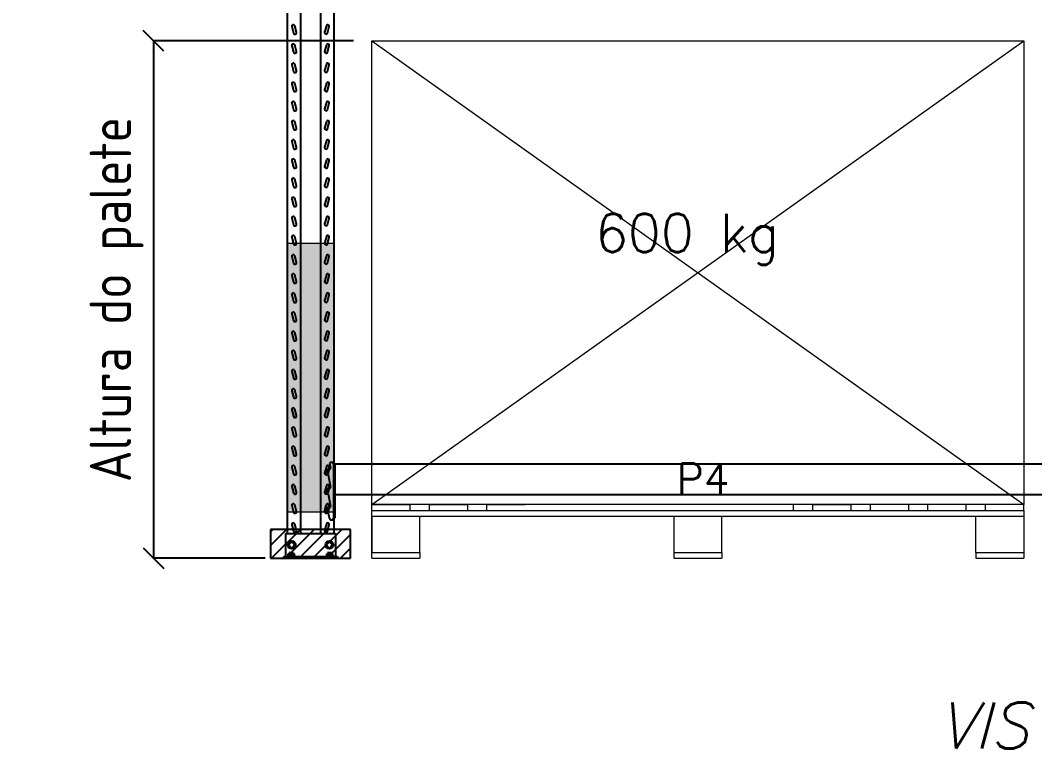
# Model space of a CAD drawing. Header units: millimetres. Extents: x 6814 to 17518, y -5237 to 12125.
# Drawn here: x 7644 to 10290, y -251 to 1688 of the extents above; entities that cross this region are included whole.
import ezdxf

# ---------------------------------------------------------------- set-up
doc = ezdxf.new("R2010")
doc.units = ezdxf.units.MM
doc.linetypes.add('CONTINU', pattern=[0])
doc.linetypes.add('LIN0', pattern=[0])
for name, color, linetype in [('1', 2, 'Continuous'), ('4 - TEXTO DE ESCALA E VISTA', 2, 'Continuous'), ('arq_fina', 30, 'Continuous')]:
    doc.layers.add(name, color=color, linetype=linetype)
for name, color, linetype, lineweight in [('arq_02', 2, 'Continuous', 20), ('MONTANTE', 170, 'LIN0', 25), ('PALLET', 46, 'Continuous', 5), ('PROTETORES', 92, 'Continuous', 20)]:
    doc.layers.add(name, color=color, linetype=linetype, lineweight=lineweight)
doc.styles.add('DIM', font='dim.shx')
doc.styles.add('MtXpl_romans_shx5', font='romans.shx')
doc.styles.add('ROMANS', font='romans.shx', dxfattribs={"oblique": 15, "height": 170})
doc.dimstyles.new('CORTES', dxfattribs={"dimscale": 1.2, "dimtxt": 90, "dimasz": 45, "dimexe": 1.25, "dimexo": 40, "dimgap": 20, "dimtad": 1, "dimdec": 0, "dimzin": 9, "dimdsep": 46, "dimtxsty": 'DIM', "dimblk": 'OBLIQUE', "dimcen": 2.5, "dimclrd": 256, "dimclre": 256, "dimclrt": 256, "dimadec": 0, "dimazin": 0, "dimtfac": 1, "dimtdec": 0, "dimtmove": 0, "dimatfit": 0, "dimldrblk": 'OBLIQUE', "dimfxl": 0.04, "dimtolj": 1, "dimtzin": 1, "dimarcsym": 0})

# ---------------------------------------------------------------- blocks, each defined once
blk = doc.blocks.new('SAPATA COL 122')
at = {"layer": 'MONTANTE'}
h = blk.add_hatch(dxfattribs=at)
h.set_pattern_fill('ANSI31', color=256)
h.paths.add_polyline_path([(29812.1, -38706.4), (29807.3, -38706.4), (29786.6, -38706.4), (29707.3, -38706.4), (29686.6, -38706.4), (29681.8, -38706.4), (29676.9, -38706.4), (29676.9, -38711.2), (29816.9, -38711.2), (29816.9, -38706.4)])
for p, q in [((29681.8, -38646.4), (29681.8, -38706.4)), ((29681.8, -38646.4), (29812.1, -38646.4)), ((29812.1, -38646.4), (29812.1, -38706.4)), ((29686.6, -38704.9), (29686.6, -38706.4)), ((29686.6, -38704.9), (29707.3, -38704.9)), ((29691.9, -38699.3), (29689, -38699.8)), ((29689, -38699.8), (29689.8, -38699.3)), ((29689, -38704.4), (29689, -38699.8)), ((29689, -38704.4), (29689.8, -38704.9)), ((29691.9, -38704.9), (29689, -38704.4)), ((29689.8, -38699.3), (29691.9, -38699.3)), ((29694.9, -38699.8), (29691.9, -38699.3)), ((29691.9, -38699.3), (29698.8, -38699.3)), ((29694.9, -38704.4), (29691.9, -38704.9)), ((29693.6, -38695.8), (29692.1, -38696.9)), ((29692.1, -38696.9), (29701.7, -38696.9)), ((29692.1, -38696.9), (29692.1, -38699.3)), ((29693.6, -38695.8), (29700.3, -38695.8)), ((29698.8, -38699.3), (29694.9, -38699.8)), ((29694.9, -38704.4), (29694.9, -38699.8)), ((29698.8, -38704.9), (29694.9, -38704.4)), ((29702.8, -38699.8), (29698.8, -38699.3)), ((29698.8, -38699.3), (29703.8, -38699.3)), ((29702.8, -38704.4), (29698.8, -38704.9)), ((29700.9, -38696.3), (29700.3, -38695.8)), ((29701.7, -38696.9), (29700.9, -38696.3)), ((29701.7, -38696.9), (29701.7, -38699.3)), ((29703.8, -38699.3), (29702.8, -38699.8)), ((29702.8, -38704.4), (29702.8, -38699.8)), ((29703.8, -38704.9), (29702.8, -38704.4)), ((29704.8, -38699.8), (29703.8, -38699.3)), ((29704.8, -38704.4), (29703.8, -38704.9)), ((29704.8, -38704.4), (29704.8, -38699.8)), ((29707.3, -38706.4), (29707.3, -38704.9)), ((29786.6, -38704.9), (29786.6, -38706.4)), ((29786.6, -38704.9), (29807.3, -38704.9)), ((29791.9, -38699.3), (29789, -38699.8)), ((29789, -38699.8), (29789.8, -38699.3)), ((29789, -38704.4), (29789, -38699.8)), ((29789, -38704.4), (29789.8, -38704.9)), ((29791.9, -38704.9), (29789, -38704.4)), ((29789.8, -38699.3), (29791.9, -38699.3)), ((29794.9, -38699.8), (29791.9, -38699.3)), ((29791.9, -38699.3), (29798.8, -38699.3)), ((29794.9, -38704.4), (29791.9, -38704.9)), ((29793.6, -38695.8), (29792.1, -38696.9)), ((29792.1, -38696.9), (29801.7, -38696.9)), ((29792.1, -38696.9), (29792.1, -38699.3)), ((29793.6, -38695.8), (29800.3, -38695.8)), ((29798.8, -38699.3), (29794.9, -38699.8)), ((29794.9, -38704.4), (29794.9, -38699.8)), ((29798.8, -38704.9), (29794.9, -38704.4)), ((29802.8, -38699.8), (29798.8, -38699.3)), ((29798.8, -38699.3), (29803.8, -38699.3)), ((29802.8, -38704.4), (29798.8, -38704.9)), ((29800.9, -38696.3), (29800.3, -38695.8)), ((29801.7, -38696.9), (29800.9, -38696.3)), ((29801.7, -38696.9), (29801.7, -38699.3)), ((29803.8, -38699.3), (29802.8, -38699.8)), ((29802.8, -38704.4), (29802.8, -38699.8)), ((29803.8, -38704.9), (29802.8, -38704.4)), ((29804.8, -38699.8), (29803.8, -38699.3)), ((29804.8, -38704.4), (29803.8, -38704.9)), ((29804.8, -38704.4), (29804.8, -38699.8)), ((29807.3, -38706.4), (29807.3, -38704.9)), ((29676.9, -38711.2), (29676.9, -38706.4)), ((29676.9, -38706.4), (29676.9, -38711.2)), ((29676.9, -38711.2), (29676.9, -38706.4)), ((29676.9, -38706.4), (29676.9, -38711.2)), ((29676.9, -38711.2), (29676.9, -38706.4)), ((29676.9, -38706.4), (29676.9, -38711.2)), ((29676.9, -38711.2), (29676.9, -38706.4)), ((29676.9, -38706.4), (29676.9, -38711.2)), ((29676.9, -38711.2), (29676.9, -38706.4)), ((29676.9, -38706.4), (29676.9, -38711.2)), ((29676.9, -38711.2), (29676.9, -38706.4)), ((29676.9, -38706.4), (29676.9, -38711.2)), ((29676.9, -38711.2), (29676.9, -38706.4)), ((29676.9, -38706.4), (29676.9, -38711.2)), ((29676.9, -38711.2), (29676.9, -38706.4)), ((29676.9, -38706.4), (29676.9, -38711.2)), ((29676.9, -38711.2), (29676.9, -38706.4)), ((29676.9, -38706.4), (29676.9, -38711.2)), ((29676.9, -38711.2), (29676.9, -38706.4)), ((29676.9, -38706.4), (29676.9, -38711.2)), ((29676.9, -38711.2), (29676.9, -38706.4)), ((29676.9, -38706.4), (29676.9, -38711.2)), ((29676.9, -38711.2), (29676.9, -38706.4)), ((29676.9, -38706.4), (29676.9, -38711.2)), ((29676.9, -38711.2), (29676.9, -38706.4)), ((29676.9, -38706.4), (29676.9, -38711.2)), ((29676.9, -38711.2), (29676.9, -38706.4)), ((29676.9, -38706.4), (29676.9, -38711.2)), ((29676.9, -38711.2), (29676.9, -38706.4)), ((29676.9, -38706.4), (29676.9, -38711.2)), ((29676.9, -38711.2), (29676.9, -38706.4)), ((29676.9, -38706.4), (29676.9, -38711.2)), ((29676.9, -38711.2), (29676.9, -38706.4)), ((29676.9, -38706.4), (29676.9, -38711.2)), ((29676.9, -38711.2), (29676.9, -38706.4)), ((29676.9, -38706.4), (29676.9, -38711.2)), ((29676.9, -38711.2), (29676.9, -38706.4)), ((29676.9, -38706.4), (29676.9, -38711.2)), ((29676.9, -38711.2), (29676.9, -38706.4)), ((29676.9, -38706.4), (29676.9, -38711.2)), ((29676.9, -38711.2), (29676.9, -38706.4)), ((29676.9, -38706.4), (29676.9, -38711.2)), ((29676.9, -38711.2), (29676.9, -38706.4)), ((29676.9, -38706.4), (29676.9, -38711.2)), ((29676.9, -38711.2), (29676.9, -38706.4)), ((29676.9, -38706.4), (29676.9, -38711.2)), ((29676.9, -38711.2), (29676.9, -38706.4)), ((29676.9, -38706.4), (29676.9, -38711.2)), ((29676.9, -38711.2), (29676.9, -38706.4)), ((29676.9, -38706.4), (29676.9, -38711.2)), ((29676.9, -38711.2), (29676.9, -38706.4)), ((29676.9, -38706.4), (29676.9, -38711.2)), ((29676.9, -38711.2), (29676.9, -38706.4)), ((29676.9, -38706.4), (29676.9, -38711.2)), ((29676.9, -38711.2), (29676.9, -38706.4)), ((29676.9, -38706.4), (29676.9, -38711.2)), ((29676.9, -38711.2), (29676.9, -38706.4)), ((29676.9, -38706.4), (29676.9, -38711.2)), ((29676.9, -38711.2), (29676.9, -38706.4)), ((29676.9, -38706.4), (29676.9, -38711.2)), ((29676.9, -38711.2), (29676.9, -38706.4)), ((29676.9, -38706.4), (29676.9, -38711.2)), ((29676.9, -38711.2), (29676.9, -38706.4)), ((29676.9, -38706.4), (29676.9, -38711.2)), ((29676.9, -38711.2), (29676.9, -38706.4)), ((29676.9, -38706.4), (29676.9, -38711.2)), ((29676.9, -38711.2), (29676.9, -38706.4)), ((29676.9, -38706.4), (29676.9, -38711.2)), ((29676.9, -38711.2), (29676.9, -38706.4)), ((29676.9, -38706.4), (29676.9, -38711.2)), ((29676.9, -38711.2), (29676.9, -38706.4)), ((29676.9, -38706.4), (29676.9, -38711.2)), ((29676.9, -38711.2), (29676.9, -38706.4)), ((29676.9, -38706.4), (29676.9, -38711.2)), ((29676.9, -38711.2), (29676.9, -38706.4)), ((29676.9, -38706.4), (29676.9, -38711.2)), ((29676.9, -38711.2), (29676.9, -38706.4)), ((29676.9, -38706.4), (29676.9, -38711.2)), ((29676.9, -38711.2), (29676.9, -38706.4)), ((29676.9, -38706.4), (29676.9, -38711.2)), ((29676.9, -38711.2), (29676.9, -38706.4)), ((29676.9, -38706.4), (29676.9, -38711.2)), ((29676.9, -38711.2), (29676.9, -38706.4)), ((29676.9, -38706.4), (29676.9, -38711.2)), ((29676.9, -38711.2), (29676.9, -38706.4)), ((29676.9, -38706.4), (29676.9, -38711.2)), ((29676.9, -38711.2), (29676.9, -38706.4)), ((29676.9, -38706.4), (29676.9, -38711.2)), ((29676.9, -38711.2), (29676.9, -38706.4)), ((29676.9, -38706.4), (29676.9, -38711.2)), ((29676.9, -38711.2), (29676.9, -38706.4)), ((29676.9, -38706.4), (29676.9, -38711.2)), ((29676.9, -38711.2), (29676.9, -38706.4)), ((29676.9, -38706.4), (29676.9, -38711.2)), ((29676.9, -38711.2), (29676.9, -38706.4)), ((29676.9, -38706.4), (29676.9, -38711.2)), ((29676.9, -38711.2), (29676.9, -38706.4)), ((29676.9, -38706.4), (29676.9, -38711.2)), ((29676.9, -38711.2), (29676.9, -38706.4)), ((29676.9, -38706.4), (29676.9, -38711.2)), ((29676.9, -38711.2), (29676.9, -38706.4)), ((29676.9, -38706.4), (29676.9, -38711.2)), ((29676.9, -38711.2), (29676.9, -38706.4)), ((29676.9, -38706.4), (29676.9, -38711.2)), ((29676.9, -38711.2), (29676.9, -38706.4)), ((29676.9, -38706.4), (29676.9, -38711.2)), ((29676.9, -38711.2), (29676.9, -38706.4)), ((29676.9, -38706.4), (29676.9, -38711.2)), ((29676.9, -38711.2), (29676.9, -38706.4)), ((29676.9, -38706.4), (29676.9, -38711.2)), ((29676.9, -38711.2), (29676.9, -38706.4)), ((29676.9, -38706.4), (29676.9, -38711.2)), ((29676.9, -38711.2), (29676.9, -38706.4)), ((29676.9, -38706.4), (29676.9, -38711.2)), ((29676.9, -38711.2), (29676.9, -38706.4)), ((29676.9, -38706.4), (29676.9, -38711.2)), ((29676.9, -38711.2), (29676.9, -38706.4)), ((29676.9, -38706.4), (29676.9, -38711.2)), ((29676.9, -38711.2), (29676.9, -38706.4)), ((29676.9, -38706.4), (29676.9, -38711.2)), ((29676.9, -38711.2), (29676.9, -38706.4)), ((29676.9, -38706.4), (29676.9, -38711.2)), ((29676.9, -38711.2), (29676.9, -38706.4)), ((29676.9, -38706.4), (29676.9, -38711.2)), ((29676.9, -38711.2), (29676.9, -38706.4)), ((29676.9, -38706.4), (29676.9, -38711.2)), ((29676.9, -38711.2), (29676.9, -38706.4)), ((29676.9, -38706.4), (29676.9, -38711.2)), ((29676.9, -38711.2), (29676.9, -38706.4)), ((29676.9, -38706.4), (29676.9, -38711.2)), ((29676.9, -38711.2), (29676.9, -38706.4)), ((29676.9, -38706.4), (29676.9, -38711.2)), ((29676.9, -38711.2), (29676.9, -38706.4)), ((29676.9, -38706.4), (29676.9, -38711.2)), ((29676.9, -38711.2), (29676.9, -38706.4)), ((29676.9, -38706.4), (29676.9, -38711.2)), ((29676.9, -38711.2), (29676.9, -38706.4)), ((29676.9, -38706.4), (29676.9, -38711.2)), ((29676.9, -38711.2), (29676.9, -38706.4)), ((29676.9, -38706.4), (29676.9, -38711.2)), ((29676.9, -38711.2), (29676.9, -38706.4)), ((29676.9, -38706.4), (29676.9, -38711.2)), ((29676.9, -38711.2), (29676.9, -38706.4)), ((29676.9, -38706.4), (29676.9, -38711.2)), ((29676.9, -38711.2), (29676.9, -38706.4)), ((29676.9, -38706.4), (29676.9, -38711.2)), ((29676.9, -38711.2), (29676.9, -38706.4)), ((29676.9, -38706.4), (29676.9, -38711.2)), ((29676.9, -38711.2), (29676.9, -38706.4)), ((29676.9, -38706.4), (29676.9, -38711.2)), ((29676.9, -38711.2), (29676.9, -38706.4)), ((29676.9, -38706.4), (29676.9, -38711.2)), ((29676.9, -38711.2), (29676.9, -38706.4)), ((29676.9, -38706.4), (29676.9, -38711.2)), ((29676.9, -38711.2), (29676.9, -38706.4)), ((29676.9, -38706.4), (29676.9, -38711.2)), ((29676.9, -38711.2), (29676.9, -38706.4)), ((29676.9, -38706.4), (29676.9, -38711.2)), ((29676.9, -38711.2), (29676.9, -38706.4)), ((29676.9, -38706.4), (29676.9, -38711.2)), ((29676.9, -38711.2), (29676.9, -38706.4)), ((29676.9, -38706.4), (29676.9, -38711.2)), ((29676.9, -38711.2), (29676.9, -38706.4)), ((29676.9, -38706.4), (29676.9, -38711.2)), ((29676.9, -38711.2), (29676.9, -38706.4)), ((29676.9, -38706.4), (29676.9, -38711.2)), ((29676.9, -38711.2), (29676.9, -38706.4)), ((29676.9, -38706.4), (29676.9, -38711.2)), ((29676.9, -38711.2), (29676.9, -38706.4)), ((29676.9, -38706.4), (29676.9, -38711.2)), ((29676.9, -38711.2), (29676.9, -38706.4)), ((29676.9, -38706.4), (29676.9, -38711.2)), ((29676.9, -38711.2), (29676.9, -38706.4)), ((29676.9, -38706.4), (29676.9, -38711.2)), ((29676.9, -38711.2), (29676.9, -38706.4)), ((29676.9, -38706.4), (29676.9, -38711.2)), ((29676.9, -38711.2), (29676.9, -38706.4)), ((29676.9, -38706.4), (29676.9, -38711.2)), ((29676.9, -38711.2), (29676.9, -38706.4)), ((29676.9, -38706.4), (29676.9, -38711.2)), ((29676.9, -38711.2), (29676.9, -38706.4)), ((29676.9, -38706.4), (29676.9, -38711.2)), ((29676.9, -38711.2), (29676.9, -38706.4)), ((29676.9, -38706.4), (29676.9, -38711.2)), ((29676.9, -38711.2), (29676.9, -38706.4)), ((29676.9, -38706.4), (29676.9, -38711.2)), ((29676.9, -38711.2), (29676.9, -38706.4)), ((29676.9, -38706.4), (29676.9, -38711.2)), ((29676.9, -38711.2), (29676.9, -38706.4)), ((29676.9, -38706.4), (29676.9, -38711.2)), ((29676.9, -38711.2), (29676.9, -38706.4)), ((29676.9, -38706.4), (29676.9, -38711.2)), ((29676.9, -38711.2), (29676.9, -38706.4)), ((29676.9, -38706.4), (29676.9, -38711.2)), ((29676.9, -38711.2), (29676.9, -38706.4)), ((29676.9, -38706.4), (29676.9, -38711.2)), ((29676.9, -38711.2), (29676.9, -38706.4)), ((29676.9, -38706.4), (29676.9, -38711.2)), ((29676.9, -38711.2), (29676.9, -38706.4)), ((29676.9, -38706.4), (29676.9, -38711.2)), ((29676.9, -38711.2), (29676.9, -38706.4)), ((29676.9, -38706.4), (29676.9, -38711.2)), ((29676.9, -38711.2), (29676.9, -38706.4)), ((29676.9, -38706.4), (29676.9, -38711.2)), ((29676.9, -38711.2), (29676.9, -38706.4)), ((29676.9, -38706.4), (29676.9, -38711.2)), ((29676.9, -38711.2), (29676.9, -38706.4)), ((29676.9, -38706.4), (29676.9, -38711.2)), ((29676.9, -38711.2), (29676.9, -38706.4)), ((29676.9, -38706.4), (29676.9, -38711.2)), ((29676.9, -38711.2), (29676.9, -38706.4)), ((29676.9, -38706.4), (29676.9, -38711.2)), ((29676.9, -38711.2), (29676.9, -38706.4)), ((29676.9, -38706.4), (29676.9, -38711.2)), ((29676.9, -38711.2), (29676.9, -38706.4)), ((29676.9, -38706.4), (29676.9, -38711.2)), ((29676.9, -38711.2), (29676.9, -38706.4)), ((29676.9, -38706.4), (29676.9, -38711.2)), ((29676.9, -38711.2), (29676.9, -38706.4)), ((29676.9, -38706.4), (29676.9, -38711.2)), ((29676.9, -38711.2), (29676.9, -38706.4)), ((29676.9, -38706.4), (29676.9, -38711.2)), ((29676.9, -38711.2), (29676.9, -38706.4)), ((29676.9, -38706.4), (29676.9, -38711.2)), ((29676.9, -38711.2), (29676.9, -38706.4)), ((29676.9, -38706.4), (29676.9, -38711.2)), ((29676.9, -38711.2), (29676.9, -38706.4)), ((29676.9, -38706.4), (29676.9, -38711.2)), ((29676.9, -38711.2), (29676.9, -38706.4)), ((29676.9, -38706.4), (29676.9, -38711.2)), ((29676.9, -38711.2), (29676.9, -38706.4)), ((29676.9, -38706.4), (29676.9, -38711.2)), ((29676.9, -38711.2), (29676.9, -38706.4)), ((29676.9, -38706.4), (29676.9, -38711.2)), ((29676.9, -38711.2), (29676.9, -38706.4)), ((29676.9, -38706.4), (29676.9, -38711.2)), ((29676.9, -38711.2), (29676.9, -38706.4)), ((29676.9, -38706.4), (29676.9, -38711.2)), ((29676.9, -38711.2), (29676.9, -38706.4)), ((29676.9, -38706.4), (29676.9, -38711.2)), ((29676.9, -38711.2), (29676.9, -38706.4)), ((29676.9, -38706.4), (29676.9, -38711.2)), ((29676.9, -38711.2), (29676.9, -38706.4)), ((29676.9, -38706.4), (29676.9, -38711.2)), ((29676.9, -38711.2), (29676.9, -38706.4)), ((29676.9, -38706.4), (29676.9, -38711.2)), ((29676.9, -38711.2), (29676.9, -38706.4)), ((29676.9, -38706.4), (29676.9, -38711.2)), ((29676.9, -38711.2), (29676.9, -38706.4)), ((29676.9, -38706.4), (29676.9, -38711.2)), ((29676.9, -38711.2), (29676.9, -38706.4)), ((29676.9, -38706.4), (29676.9, -38711.2)), ((29676.9, -38711.2), (29676.9, -38706.4)), ((29676.9, -38706.4), (29676.9, -38711.2)), ((29676.9, -38711.2), (29676.9, -38706.4)), ((29676.9, -38706.4), (29676.9, -38711.2)), ((29676.9, -38711.2), (29676.9, -38706.4)), ((29676.9, -38706.4), (29676.9, -38711.2)), ((29676.9, -38711.2), (29676.9, -38706.4)), ((29676.9, -38706.4), (29676.9, -38711.2)), ((29676.9, -38711.2), (29676.9, -38706.4)), ((29676.9, -38706.4), (29676.9, -38711.2)), ((29676.9, -38711.2), (29676.9, -38706.4)), ((29676.9, -38706.4), (29676.9, -38711.2)), ((29676.9, -38711.2), (29676.9, -38706.4)), ((29676.9, -38706.4), (29676.9, -38711.2)), ((29676.9, -38711.2), (29676.9, -38706.4)), ((29676.9, -38706.4), (29676.9, -38711.2)), ((29676.9, -38711.2), (29676.9, -38706.4)), ((29676.9, -38706.4), (29676.9, -38711.2)), ((29676.9, -38711.2), (29676.9, -38706.4)), ((29676.9, -38706.4), (29676.9, -38711.2)), ((29676.9, -38711.2), (29676.9, -38706.4)), ((29676.9, -38706.4), (29676.9, -38711.2)), ((29676.9, -38711.2), (29676.9, -38706.4)), ((29676.9, -38706.4), (29676.9, -38711.2)), ((29676.9, -38711.2), (29676.9, -38706.4)), ((29676.9, -38706.4), (29676.9, -38711.2)), ((29676.9, -38711.2), (29676.9, -38706.4)), ((29676.9, -38706.4), (29676.9, -38711.2)), ((29676.9, -38711.2), (29676.9, -38706.4)), ((29676.9, -38706.4), (29676.9, -38711.2)), ((29676.9, -38711.2), (29676.9, -38706.4)), ((29676.9, -38706.4), (29676.9, -38711.2)), ((29676.9, -38711.2), (29676.9, -38706.4)), ((29676.9, -38706.4), (29676.9, -38711.2)), ((29676.9, -38711.2), (29676.9, -38706.4)), ((29676.9, -38706.4), (29676.9, -38711.2)), ((29676.9, -38711.2), (29676.9, -38706.4)), ((29676.9, -38706.4), (29676.9, -38711.2)), ((29676.9, -38711.2), (29676.9, -38706.4)), ((29676.9, -38706.4), (29676.9, -38711.2)), ((29676.9, -38711.2), (29676.9, -38706.4)), ((29676.9, -38706.4), (29676.9, -38711.2)), ((29676.9, -38711.2), (29676.9, -38706.4)), ((29676.9, -38706.4), (29676.9, -38711.2)), ((29676.9, -38711.2), (29676.9, -38706.4)), ((29676.9, -38706.4), (29676.9, -38711.2)), ((29676.9, -38711.2), (29676.9, -38706.4)), ((29676.9, -38706.4), (29676.9, -38711.2)), ((29676.9, -38711.2), (29676.9, -38706.4)), ((29676.9, -38706.4), (29676.9, -38711.2)), ((29676.9, -38711.2), (29676.9, -38706.4)), ((29676.9, -38706.4), (29676.9, -38711.2)), ((29676.9, -38711.2), (29676.9, -38706.4)), ((29676.9, -38706.4), (29676.9, -38711.2)), ((29676.9, -38711.2), (29676.9, -38706.4)), ((29676.9, -38706.4), (29676.9, -38711.2)), ((29676.9, -38711.2), (29676.9, -38706.4)), ((29676.9, -38706.4), (29676.9, -38711.2)), ((29676.9, -38711.2), (29676.9, -38706.4)), ((29676.9, -38706.4), (29676.9, -38711.2)), ((29676.9, -38711.2), (29676.9, -38706.4)), ((29676.9, -38706.4), (29676.9, -38711.2)), ((29676.9, -38711.2), (29676.9, -38706.4)), ((29676.9, -38706.4), (29676.9, -38711.2)), ((29676.9, -38711.2), (29676.9, -38706.4)), ((29676.9, -38706.4), (29676.9, -38711.2)), ((29676.9, -38711.2), (29676.9, -38706.4)), ((29676.9, -38706.4), (29676.9, -38711.2)), ((29676.9, -38711.2), (29676.9, -38706.4)), ((29676.9, -38706.4), (29676.9, -38711.2)), ((29676.9, -38711.2), (29676.9, -38706.4)), ((29676.9, -38706.4), (29676.9, -38711.2)), ((29676.9, -38711.2), (29676.9, -38706.4)), ((29676.9, -38706.4), (29816.9, -38706.4)), ((29816.9, -38711.2), (29676.9, -38711.2)), ((29816.9, -38711.2), (29816.9, -38706.4)), ((29816.9, -38706.4), (29816.9, -38711.2)), ((29816.9, -38711.2), (29816.9, -38706.4)), ((29816.9, -38706.4), (29816.9, -38711.2)), ((29816.9, -38711.2), (29816.9, -38706.4)), ((29816.9, -38706.4), (29816.9, -38711.2)), ((29816.9, -38711.2), (29816.9, -38706.4)), ((29816.9, -38706.4), (29816.9, -38711.2)), ((29816.9, -38711.2), (29816.9, -38706.4)), ((29816.9, -38706.4), (29816.9, -38711.2)), ((29816.9, -38711.2), (29816.9, -38706.4)), ((29816.9, -38706.4), (29816.9, -38711.2)), ((29816.9, -38711.2), (29816.9, -38706.4)), ((29816.9, -38706.4), (29816.9, -38711.2)), ((29816.9, -38711.2), (29816.9, -38706.4)), ((29816.9, -38706.4), (29816.9, -38711.2)), ((29816.9, -38711.2), (29816.9, -38706.4)), ((29816.9, -38706.4), (29816.9, -38711.2)), ((29816.9, -38711.2), (29816.9, -38706.4)), ((29816.9, -38706.4), (29816.9, -38711.2)), ((29816.9, -38711.2), (29816.9, -38706.4)), ((29816.9, -38706.4), (29816.9, -38711.2)), ((29816.9, -38711.2), (29816.9, -38706.4)), ((29816.9, -38706.4), (29816.9, -38711.2)), ((29816.9, -38711.2), (29816.9, -38706.4)), ((29816.9, -38706.4), (29816.9, -38711.2)), ((29816.9, -38711.2), (29816.9, -38706.4)), ((29816.9, -38706.4), (29816.9, -38711.2)), ((29816.9, -38711.2), (29816.9, -38706.4)), ((29816.9, -38706.4), (29816.9, -38711.2)), ((29816.9, -38711.2), (29816.9, -38706.4)), ((29816.9, -38706.4), (29816.9, -38711.2)), ((29816.9, -38711.2), (29816.9, -38706.4)), ((29816.9, -38706.4), (29816.9, -38711.2)), ((29816.9, -38711.2), (29816.9, -38706.4)), ((29816.9, -38706.4), (29816.9, -38711.2)), ((29816.9, -38711.2), (29816.9, -38706.4)), ((29816.9, -38706.4), (29816.9, -38711.2)), ((29816.9, -38711.2), (29816.9, -38706.4)), ((29816.9, -38706.4), (29816.9, -38711.2)), ((29816.9, -38711.2), (29816.9, -38706.4)), ((29816.9, -38706.4), (29816.9, -38711.2)), ((29816.9, -38711.2), (29816.9, -38706.4)), ((29816.9, -38706.4), (29816.9, -38711.2)), ((29816.9, -38711.2), (29816.9, -38706.4)), ((29816.9, -38706.4), (29816.9, -38711.2)), ((29816.9, -38711.2), (29816.9, -38706.4)), ((29816.9, -38706.4), (29816.9, -38711.2)), ((29816.9, -38711.2), (29816.9, -38706.4)), ((29816.9, -38706.4), (29816.9, -38711.2)), ((29816.9, -38711.2), (29816.9, -38706.4)), ((29816.9, -38706.4), (29816.9, -38711.2)), ((29816.9, -38711.2), (29816.9, -38706.4)), ((29816.9, -38706.4), (29816.9, -38711.2)), ((29816.9, -38711.2), (29816.9, -38706.4)), ((29816.9, -38706.4), (29816.9, -38711.2)), ((29816.9, -38711.2), (29816.9, -38706.4)), ((29816.9, -38706.4), (29816.9, -38711.2)), ((29816.9, -38711.2), (29816.9, -38706.4)), ((29816.9, -38706.4), (29816.9, -38711.2)), ((29816.9, -38711.2), (29816.9, -38706.4)), ((29816.9, -38706.4), (29816.9, -38711.2)), ((29816.9, -38711.2), (29816.9, -38706.4)), ((29816.9, -38706.4), (29816.9, -38711.2)), ((29816.9, -38711.2), (29816.9, -38706.4)), ((29816.9, -38706.4), (29816.9, -38711.2)), ((29816.9, -38711.2), (29816.9, -38706.4)), ((29816.9, -38706.4), (29816.9, -38711.2)), ((29816.9, -38711.2), (29816.9, -38706.4)), ((29816.9, -38706.4), (29816.9, -38711.2)), ((29816.9, -38711.2), (29816.9, -38706.4)), ((29816.9, -38706.4), (29816.9, -38711.2)), ((29816.9, -38711.2), (29816.9, -38706.4)), ((29816.9, -38706.4), (29816.9, -38711.2)), ((29816.9, -38711.2), (29816.9, -38706.4)), ((29816.9, -38706.4), (29816.9, -38711.2)), ((29816.9, -38711.2), (29816.9, -38706.4)), ((29816.9, -38706.4), (29816.9, -38711.2)), ((29816.9, -38711.2), (29816.9, -38706.4)), ((29816.9, -38706.4), (29816.9, -38711.2)), ((29816.9, -38711.2), (29816.9, -38706.4)), ((29816.9, -38706.4), (29816.9, -38711.2)), ((29816.9, -38711.2), (29816.9, -38706.4)), ((29816.9, -38706.4), (29816.9, -38711.2)), ((29816.9, -38711.2), (29816.9, -38706.4)), ((29816.9, -38706.4), (29816.9, -38711.2)), ((29816.9, -38711.2), (29816.9, -38706.4)), ((29816.9, -38706.4), (29816.9, -38711.2)), ((29816.9, -38711.2), (29816.9, -38706.4)), ((29816.9, -38706.4), (29816.9, -38711.2)), ((29816.9, -38711.2), (29816.9, -38706.4)), ((29816.9, -38706.4), (29816.9, -38711.2)), ((29816.9, -38711.2), (29816.9, -38706.4)), ((29816.9, -38706.4), (29816.9, -38711.2)), ((29816.9, -38711.2), (29816.9, -38706.4)), ((29816.9, -38706.4), (29816.9, -38711.2)), ((29816.9, -38711.2), (29816.9, -38706.4)), ((29816.9, -38706.4), (29816.9, -38711.2)), ((29816.9, -38711.2), (29816.9, -38706.4)), ((29816.9, -38706.4), (29816.9, -38711.2)), ((29816.9, -38711.2), (29816.9, -38706.4)), ((29816.9, -38706.4), (29816.9, -38711.2)), ((29816.9, -38711.2), (29816.9, -38706.4)), ((29816.9, -38706.4), (29816.9, -38711.2)), ((29816.9, -38711.2), (29816.9, -38706.4)), ((29816.9, -38706.4), (29816.9, -38711.2)), ((29816.9, -38711.2), (29816.9, -38706.4)), ((29816.9, -38706.4), (29816.9, -38711.2)), ((29816.9, -38711.2), (29816.9, -38706.4)), ((29816.9, -38706.4), (29816.9, -38711.2)), ((29816.9, -38711.2), (29816.9, -38706.4)), ((29816.9, -38706.4), (29816.9, -38711.2)), ((29816.9, -38711.2), (29816.9, -38706.4)), ((29816.9, -38706.4), (29816.9, -38711.2)), ((29816.9, -38711.2), (29816.9, -38706.4)), ((29816.9, -38706.4), (29816.9, -38711.2)), ((29816.9, -38711.2), (29816.9, -38706.4)), ((29816.9, -38706.4), (29816.9, -38711.2)), ((29816.9, -38711.2), (29816.9, -38706.4)), ((29816.9, -38706.4), (29816.9, -38711.2)), ((29816.9, -38711.2), (29816.9, -38706.4)), ((29816.9, -38706.4), (29816.9, -38711.2)), ((29816.9, -38711.2), (29816.9, -38706.4)), ((29816.9, -38706.4), (29816.9, -38711.2)), ((29816.9, -38711.2), (29816.9, -38706.4)), ((29816.9, -38706.4), (29816.9, -38711.2)), ((29816.9, -38711.2), (29816.9, -38706.4)), ((29816.9, -38706.4), (29816.9, -38711.2)), ((29816.9, -38711.2), (29816.9, -38706.4)), ((29816.9, -38706.4), (29816.9, -38711.2)), ((29816.9, -38711.2), (29816.9, -38706.4)), ((29816.9, -38706.4), (29816.9, -38711.2)), ((29816.9, -38711.2), (29816.9, -38706.4)), ((29816.9, -38706.4), (29816.9, -38711.2)), ((29816.9, -38711.2), (29816.9, -38706.4)), ((29816.9, -38706.4), (29816.9, -38711.2)), ((29816.9, -38711.2), (29816.9, -38706.4)), ((29816.9, -38706.4), (29816.9, -38711.2)), ((29816.9, -38711.2), (29816.9, -38706.4)), ((29816.9, -38706.4), (29816.9, -38711.2)), ((29816.9, -38711.2), (29816.9, -38706.4)), ((29816.9, -38706.4), (29816.9, -38711.2)), ((29816.9, -38711.2), (29816.9, -38706.4)), ((29816.9, -38706.4), (29816.9, -38711.2)), ((29816.9, -38711.2), (29816.9, -38706.4)), ((29816.9, -38706.4), (29816.9, -38711.2)), ((29816.9, -38711.2), (29816.9, -38706.4)), ((29816.9, -38706.4), (29816.9, -38711.2)), ((29816.9, -38711.2), (29816.9, -38706.4)), ((29816.9, -38706.4), (29816.9, -38711.2)), ((29816.9, -38711.2), (29816.9, -38706.4)), ((29816.9, -38706.4), (29816.9, -38711.2)), ((29816.9, -38711.2), (29816.9, -38706.4)), ((29816.9, -38706.4), (29816.9, -38711.2)), ((29816.9, -38711.2), (29816.9, -38706.4)), ((29816.9, -38706.4), (29816.9, -38711.2)), ((29816.9, -38711.2), (29816.9, -38706.4)), ((29816.9, -38706.4), (29816.9, -38711.2)), ((29816.9, -38711.2), (29816.9, -38706.4)), ((29816.9, -38706.4), (29816.9, -38711.2)), ((29816.9, -38711.2), (29816.9, -38706.4)), ((29816.9, -38706.4), (29816.9, -38711.2)), ((29816.9, -38711.2), (29816.9, -38706.4)), ((29816.9, -38706.4), (29816.9, -38711.2)), ((29816.9, -38711.2), (29816.9, -38706.4)), ((29816.9, -38706.4), (29816.9, -38711.2)), ((29816.9, -38711.2), (29816.9, -38706.4)), ((29816.9, -38706.4), (29816.9, -38711.2)), ((29816.9, -38711.2), (29816.9, -38706.4)), ((29816.9, -38706.4), (29816.9, -38711.2)), ((29816.9, -38711.2), (29816.9, -38706.4)), ((29816.9, -38706.4), (29816.9, -38711.2)), ((29816.9, -38711.2), (29816.9, -38706.4)), ((29816.9, -38706.4), (29816.9, -38711.2)), ((29816.9, -38711.2), (29816.9, -38706.4)), ((29816.9, -38706.4), (29816.9, -38711.2)), ((29816.9, -38711.2), (29816.9, -38706.4)), ((29816.9, -38706.4), (29816.9, -38711.2)), ((29816.9, -38711.2), (29816.9, -38706.4)), ((29816.9, -38706.4), (29816.9, -38711.2)), ((29816.9, -38711.2), (29816.9, -38706.4)), ((29816.9, -38706.4), (29816.9, -38711.2)), ((29816.9, -38711.2), (29816.9, -38706.4)), ((29816.9, -38706.4), (29816.9, -38711.2)), ((29816.9, -38711.2), (29816.9, -38706.4)), ((29816.9, -38706.4), (29816.9, -38711.2)), ((29816.9, -38711.2), (29816.9, -38706.4)), ((29816.9, -38706.4), (29816.9, -38711.2)), ((29816.9, -38711.2), (29816.9, -38706.4)), ((29816.9, -38706.4), (29816.9, -38711.2)), ((29816.9, -38711.2), (29816.9, -38706.4)), ((29816.9, -38706.4), (29816.9, -38711.2)), ((29816.9, -38711.2), (29816.9, -38706.4)), ((29816.9, -38706.4), (29816.9, -38711.2)), ((29816.9, -38711.2), (29816.9, -38706.4)), ((29816.9, -38706.4), (29816.9, -38711.2)), ((29816.9, -38711.2), (29816.9, -38706.4)), ((29816.9, -38706.4), (29816.9, -38711.2)), ((29816.9, -38711.2), (29816.9, -38706.4)), ((29816.9, -38706.4), (29816.9, -38711.2)), ((29816.9, -38711.2), (29816.9, -38706.4)), ((29816.9, -38706.4), (29816.9, -38711.2)), ((29816.9, -38711.2), (29816.9, -38706.4)), ((29816.9, -38706.4), (29816.9, -38711.2)), ((29816.9, -38711.2), (29816.9, -38706.4)), ((29816.9, -38706.4), (29816.9, -38711.2)), ((29816.9, -38711.2), (29816.9, -38706.4)), ((29816.9, -38706.4), (29816.9, -38711.2)), ((29816.9, -38711.2), (29816.9, -38706.4)), ((29816.9, -38706.4), (29816.9, -38711.2)), ((29816.9, -38711.2), (29816.9, -38706.4)), ((29816.9, -38706.4), (29816.9, -38711.2)), ((29816.9, -38711.2), (29816.9, -38706.4)), ((29816.9, -38706.4), (29816.9, -38711.2)), ((29816.9, -38711.2), (29816.9, -38706.4)), ((29816.9, -38706.4), (29816.9, -38711.2)), ((29816.9, -38711.2), (29816.9, -38706.4)), ((29816.9, -38706.4), (29816.9, -38711.2)), ((29816.9, -38711.2), (29816.9, -38706.4)), ((29816.9, -38706.4), (29816.9, -38711.2)), ((29816.9, -38711.2), (29816.9, -38706.4)), ((29816.9, -38706.4), (29816.9, -38711.2)), ((29816.9, -38711.2), (29816.9, -38706.4)), ((29816.9, -38706.4), (29816.9, -38711.2)), ((29816.9, -38711.2), (29816.9, -38706.4)), ((29816.9, -38706.4), (29816.9, -38711.2)), ((29816.9, -38711.2), (29816.9, -38706.4)), ((29816.9, -38706.4), (29816.9, -38711.2)), ((29816.9, -38711.2), (29816.9, -38706.4)), ((29816.9, -38706.4), (29816.9, -38711.2)), ((29816.9, -38711.2), (29816.9, -38706.4)), ((29816.9, -38706.4), (29816.9, -38711.2)), ((29816.9, -38711.2), (29816.9, -38706.4)), ((29816.9, -38706.4), (29816.9, -38711.2)), ((29816.9, -38711.2), (29816.9, -38706.4)), ((29816.9, -38706.4), (29816.9, -38711.2)), ((29816.9, -38711.2), (29816.9, -38706.4)), ((29816.9, -38706.4), (29816.9, -38711.2)), ((29816.9, -38711.2), (29816.9, -38706.4)), ((29816.9, -38706.4), (29816.9, -38711.2)), ((29816.9, -38711.2), (29816.9, -38706.4)), ((29816.9, -38706.4), (29816.9, -38711.2)), ((29816.9, -38711.2), (29816.9, -38706.4)), ((29816.9, -38706.4), (29816.9, -38711.2)), ((29816.9, -38711.2), (29816.9, -38706.4)), ((29816.9, -38706.4), (29816.9, -38711.2)), ((29816.9, -38711.2), (29816.9, -38706.4)), ((29816.9, -38706.4), (29816.9, -38711.2)), ((29816.9, -38711.2), (29816.9, -38706.4)), ((29816.9, -38706.4), (29816.9, -38711.2)), ((29816.9, -38711.2), (29816.9, -38706.4)), ((29816.9, -38706.4), (29816.9, -38711.2)), ((29816.9, -38711.2), (29816.9, -38706.4)), ((29816.9, -38706.4), (29816.9, -38711.2)), ((29816.9, -38711.2), (29816.9, -38706.4)), ((29816.9, -38706.4), (29816.9, -38711.2)), ((29816.9, -38711.2), (29816.9, -38706.4)), ((29816.9, -38706.4), (29816.9, -38711.2)), ((29816.9, -38711.2), (29816.9, -38706.4)), ((29816.9, -38706.4), (29816.9, -38711.2)), ((29816.9, -38711.2), (29816.9, -38706.4)), ((29816.9, -38706.4), (29816.9, -38711.2)), ((29816.9, -38711.2), (29816.9, -38706.4)), ((29816.9, -38706.4), (29816.9, -38711.2)), ((29816.9, -38711.2), (29816.9, -38706.4)), ((29816.9, -38706.4), (29816.9, -38711.2)), ((29816.9, -38711.2), (29816.9, -38706.4)), ((29816.9, -38706.4), (29816.9, -38711.2)), ((29816.9, -38711.2), (29816.9, -38706.4)), ((29816.9, -38706.4), (29816.9, -38711.2)), ((29816.9, -38711.2), (29816.9, -38706.4)), ((29816.9, -38706.4), (29816.9, -38711.2)), ((29816.9, -38711.2), (29816.9, -38706.4)), ((29816.9, -38706.4), (29816.9, -38711.2)), ((29816.9, -38711.2), (29816.9, -38706.4)), ((29816.9, -38706.4), (29816.9, -38711.2)), ((29816.9, -38711.2), (29816.9, -38706.4)), ((29816.9, -38706.4), (29816.9, -38711.2)), ((29816.9, -38711.2), (29816.9, -38706.4)), ((29816.9, -38706.4), (29816.9, -38711.2)), ((29816.9, -38711.2), (29816.9, -38706.4)), ((29816.9, -38706.4), (29816.9, -38711.2)), ((29816.9, -38711.2), (29816.9, -38706.4)), ((29816.9, -38706.4), (29816.9, -38711.2)), ((29816.9, -38711.2), (29816.9, -38706.4)), ((29816.9, -38706.4), (29816.9, -38711.2)), ((29816.9, -38711.2), (29816.9, -38706.4)), ((29816.9, -38706.4), (29816.9, -38711.2)), ((29816.9, -38711.2), (29816.9, -38706.4)), ((29816.9, -38706.4), (29816.9, -38711.2)), ((29816.9, -38711.2), (29816.9, -38706.4)), ((29816.9, -38706.4), (29816.9, -38711.2)), ((29816.9, -38711.2), (29816.9, -38706.4)), ((29816.9, -38706.4), (29816.9, -38711.2)), ((29816.9, -38711.2), (29816.9, -38706.4)), ((29816.9, -38706.4), (29816.9, -38711.2)), ((29816.9, -38711.2), (29816.9, -38706.4)), ((29816.9, -38706.4), (29816.9, -38711.2)), ((29816.9, -38711.2), (29816.9, -38706.4)), ((29816.9, -38706.4), (29816.9, -38711.2)), ((29816.9, -38711.2), (29816.9, -38706.4)), ((29816.9, -38706.4), (29816.9, -38711.2)), ((29816.9, -38711.2), (29816.9, -38706.4)), ((29816.9, -38706.4), (29816.9, -38711.2)), ((29816.9, -38711.2), (29816.9, -38706.4)), ((29816.9, -38706.4), (29816.9, -38711.2)), ((29816.9, -38711.2), (29816.9, -38706.4)), ((29816.9, -38706.4), (29816.9, -38711.2)), ((29816.9, -38711.2), (29816.9, -38706.4)), ((29816.9, -38706.4), (29816.9, -38711.2)), ((29816.9, -38711.2), (29816.9, -38706.4)), ((29816.9, -38706.4), (29816.9, -38711.2)), ((29816.9, -38711.2), (29816.9, -38706.4)), ((29816.9, -38706.4), (29816.9, -38711.2)), ((29816.9, -38711.2), (29816.9, -38706.4)), ((29816.9, -38706.4), (29816.9, -38711.2)), ((29816.9, -38711.2), (29816.9, -38706.4)), ((29816.9, -38706.4), (29816.9, -38711.2)), ((29816.9, -38711.2), (29816.9, -38706.4)), ((29816.9, -38706.4), (29816.9, -38711.2)), ((29816.9, -38711.2), (29816.9, -38706.4)), ((29816.9, -38706.4), (29816.9, -38711.2)), ((29816.9, -38711.2), (29816.9, -38706.4)), ((29816.9, -38706.4), (29816.9, -38711.2)), ((29816.9, -38706.4), (29816.9, -38711.2))]:
    blk.add_line(p, q, dxfattribs=at)
for points in [[(29692.3, -38679.6), (29694.1, -38682.8), (29697.8, -38682.8), (29701.4, -38682.8), (29703.3, -38679.6), (29705.1, -38676.4), (29703.3, -38673.2), (29701.4, -38670.1), (29697.8, -38670.1), (29694.1, -38670.1), (29692.3, -38673.2), (29690.4, -38676.4)], [(29790.6, -38679.6), (29792.4, -38682.8), (29796.1, -38682.8), (29799.7, -38682.8), (29801.6, -38679.6), (29803.4, -38676.4), (29801.6, -38673.2), (29799.7, -38670.1), (29796.1, -38670.1), (29792.4, -38670.1), (29790.6, -38673.2), (29788.7, -38676.4)]]:
    blk.add_lwpolyline(points, close=True, dxfattribs=at)
for centre in [(29697.8, -38676.4), (29796.1, -38676.4)]:
    blk.add_circle(centre, 10.3, dxfattribs=at)
blk = doc.blocks.new('*U9')
at = {"layer": 'MONTANTE'}
for p, q in [((-61, 10954.7), (-61, 64.7)), ((-25.9, 10954.7), (-25.9, 64.7)), ((25.9, 10954.7), (25.9, 64.7)), ((61, 10954.7), (61, 64.7))]:
    blk.add_line(p, q, dxfattribs=at)
for points in [[(-49, 1387.2), (-44.5, 1370.3, 1), (-36.8, 1372.3), (-41.3, 1389.2, 1)], [(49, 1387.2, 1), (41.3, 1389.2), (36.8, 1372.3, 1), (44.5, 1370.3)], [(-49, 1337.2), (-44.5, 1320.3, 1), (-36.8, 1322.3), (-41.3, 1339.2, 1)], [(49, 1337.2, 1), (41.3, 1339.2), (36.8, 1322.3, 1), (44.5, 1320.3)], [(-49, 1287.2), (-44.5, 1270.3, 1), (-36.8, 1272.3), (-41.3, 1289.2, 1)], [(49, 1287.2, 1), (41.3, 1289.2), (36.8, 1272.3, 1), (44.5, 1270.3)], [(-49, 1237.2), (-44.5, 1220.3, 1), (-36.8, 1222.3), (-41.3, 1239.2, 1)], [(49, 1237.2, 1), (41.3, 1239.2), (36.8, 1222.3, 1), (44.5, 1220.3)], [(-49, 1187.2), (-44.5, 1170.3, 1), (-36.8, 1172.3), (-41.3, 1189.2, 1)], [(49, 1187.2, 1), (41.3, 1189.2), (36.8, 1172.3, 1), (44.5, 1170.3)], [(-49, 1137.2), (-44.5, 1120.3, 1), (-36.8, 1122.3), (-41.3, 1139.2, 1)], [(49, 1137.2, 1), (41.3, 1139.2), (36.8, 1122.3, 1), (44.5, 1120.3)], [(-49, 1087.2), (-44.5, 1070.3, 1), (-36.8, 1072.3), (-41.3, 1089.2, 1)], [(49, 1087.2, 1), (41.3, 1089.2), (36.8, 1072.3, 1), (44.5, 1070.3)], [(-49, 1037.2), (-44.5, 1020.3, 1), (-36.8, 1022.3), (-41.3, 1039.2, 1)], [(49, 1037.2, 1), (41.3, 1039.2), (36.8, 1022.3, 1), (44.5, 1020.3)], [(-49, 987.2), (-44.5, 970.3, 1), (-36.8, 972.3), (-41.3, 989.2, 1)], [(49, 987.2, 1), (41.3, 989.2), (36.8, 972.3, 1), (44.5, 970.3)], [(-49, 937.2), (-44.5, 920.3, 1), (-36.8, 922.3), (-41.3, 939.2, 1)], [(49, 937.2, 1), (41.3, 939.2), (36.8, 922.3, 1), (44.5, 920.3)], [(-49, 887.2), (-44.5, 870.3, 1), (-36.8, 872.3), (-41.3, 889.2, 1)], [(49, 887.2, 1), (41.3, 889.2), (36.8, 872.3, 1), (44.5, 870.3)], [(-49, 837.2), (-44.5, 820.3, 1), (-36.8, 822.3), (-41.3, 839.2, 1)], [(49, 837.2, 1), (41.3, 839.2), (36.8, 822.3, 1), (44.5, 820.3)], [(-49, 787.2), (-44.5, 770.3, 1), (-36.8, 772.3), (-41.3, 789.2, 1)], [(49, 787.2, 1), (41.3, 789.2), (36.8, 772.3, 1), (44.5, 770.3)], [(-49, 737.2), (-44.5, 720.3, 1), (-36.8, 722.3), (-41.3, 739.2, 1)], [(49, 737.2, 1), (41.3, 739.2), (36.8, 722.3, 1), (44.5, 720.3)], [(-49, 687.2), (-44.5, 670.3, 1), (-36.8, 672.3), (-41.3, 689.2, 1)], [(49, 687.2, 1), (41.3, 689.2), (36.8, 672.3, 1), (44.5, 670.3)], [(-49, 637.2), (-44.5, 620.3, 1), (-36.8, 622.3), (-41.3, 639.2, 1)], [(49, 637.2, 1), (41.3, 639.2), (36.8, 622.3, 1), (44.5, 620.3)], [(-49, 587.2), (-44.5, 570.3, 1), (-36.8, 572.3), (-41.3, 589.2, 1)], [(49, 587.2, 1), (41.3, 589.2), (36.8, 572.3, 1), (44.5, 570.3)], [(-49, 537.2), (-44.5, 520.3, 1), (-36.8, 522.3), (-41.3, 539.2, 1)], [(49, 537.2, 1), (41.3, 539.2), (36.8, 522.3, 1), (44.5, 520.3)], [(-49, 487.2), (-44.5, 470.3, 1), (-36.8, 472.3), (-41.3, 489.2, 1)], [(49, 487.2, 1), (41.3, 489.2), (36.8, 472.3, 1), (44.5, 470.3)], [(-49, 437.2), (-44.5, 420.3, 1), (-36.8, 422.3), (-41.3, 439.2, 1)], [(49, 437.2, 1), (41.3, 439.2), (36.8, 422.3, 1), (44.5, 420.3)], [(-49, 387.2), (-44.5, 370.3, 1), (-36.8, 372.3), (-41.3, 389.2, 1)], [(49, 387.2, 1), (41.3, 389.2), (36.8, 372.3, 1), (44.5, 370.3)], [(-49, 337.2), (-44.5, 320.3, 1), (-36.8, 322.3), (-41.3, 339.2, 1)], [(49, 337.2, 1), (41.3, 339.2), (36.8, 322.3, 1), (44.5, 320.3)], [(-49, 287.2), (-44.5, 270.3, 1), (-36.8, 272.3), (-41.3, 289.2, 1)], [(49, 287.2, 1), (41.3, 289.2), (36.8, 272.3, 1), (44.5, 270.3)], [(-49, 237.2), (-44.5, 220.3, 1), (-36.8, 222.3), (-41.3, 239.2, 1)], [(49, 237.2, 1), (41.3, 239.2), (36.8, 222.3, 1), (44.5, 220.3)], [(-49, 187.2), (-44.5, 170.3, 1), (-36.8, 172.3), (-41.3, 189.2, 1)], [(49, 187.2, 1), (41.3, 189.2), (36.8, 172.3, 1), (44.5, 170.3)], [(-49, 137.2), (-44.5, 120.3, 1), (-36.8, 122.3), (-41.3, 139.2, 1)], [(49, 137.2, 1), (41.3, 139.2), (36.8, 122.3, 1), (44.5, 120.3)], [(-49, 87.2), (-44.5, 70.3, 1), (-36.8, 72.3), (-41.3, 89.2, 1)], [(49, 87.2, 1), (41.3, 89.2), (36.8, 72.3, 1), (44.5, 70.3)]]:
    blk.add_lwpolyline(points, format="xyb", close=True, dxfattribs=at)
blk.add_blockref('SAPATA COL 122', (-29746.9, 38711.2), dxfattribs=at)
blk = doc.blocks.new('*U15')
at = {"layer": 'PROTETORES', "linetype": 'CONTINU', "lineweight": -2, "ltscale": 2}
for p, q in [((1.3, 98.7), (4.6, 112.3)), ((4.6, 112.3), (8.2, 111.4)), ((8.2, 111.4), (4.8, 97.6)), ((10.6, 128.8), (9.2, 126.4)), ((9.2, 126.4), (11.6, 114.4)), ((17.1, 128.8), (10.6, 128.8)), ((17.3, 128.8), (17.1, 128.8)), ((20.2, 123.8), (17.3, 128.8)), ((20.2, -16.2), (20.2, 123.8)), ((20.2, 123.8), (23.9, 123.8)), ((23.9, -16.2), (23.9, 123.8)), ((1916.9, 123.8), (23.9, 123.8)), ((1916.9, -16.2), (1916.9, 123.8)), ((1920.5, 123.8), (1916.9, 123.8)), ((1920.4, -16.2), (1920.4, 123.8)), ((1920.5, 123.8), (1923.4, 128.8)), ((1923.4, 128.8), (1923.6, 128.8)), ((1923.6, 128.8), (1930.1, 128.8)), ((1931.5, 126.4), (1929.1, 114.4)), ((1930.1, 128.8), (1931.5, 126.4)), ((1931.5, 111.4), (1932.5, 111.4)), ((1931.5, 111.4), (1932.5, 111.4)), ((1936.1, 112.3), (1932.5, 111.4)), ((1933.5, 111.6), (1932.5, 111.4)), ((1932.5, 111.4), (1935.9, 97.6)), ((1933.5, 111.6), (1936.1, 112.3)), ((1939.4, 98.7), (1936.1, 112.3)), ((1.3, 98.7), (4.2, 98)), ((5, 97.2), (11.6, 64.4)), ((1935.7, 97.2), (1929.1, 64.4)), ((1939.4, 98.7), (1936.5, 98)), ((1.3, 48.7), (4.6, 62.3)), ((7.2, 61.6), (4.6, 62.3)), ((8.2, 61.4), (4.8, 47.6)), ((7.2, 61.6), (8.2, 61.4)), ((9.2, 61.4), (8.2, 61.4)), ((1931.5, 61.4), (1932.5, 61.4)), ((1933.5, 61.6), (1932.5, 61.4)), ((1932.5, 61.4), (1935.9, 47.6)), ((1933.5, 61.6), (1936.1, 62.3)), ((1939.4, 48.7), (1936.1, 62.3)), ((4.2, 48), (1.3, 48.7)), ((5, 47.2), (11.6, 14.4)), ((1916.9, 43.8), (23.9, 43.8)), ((1935.7, 47.2), (1929.1, 14.4)), ((1936.5, 48), (1939.4, 48.7)), ((-3.9, 1), (0.6, 17.9)), ((1.3, -1.3), (4.6, 12.3)), ((7.2, 11.6), (4.6, 12.3)), ((8.2, 11.4), (4.8, -2.4)), ((8.4, 15.9), (7.2, 11.6)), ((1931.5, 11.4), (1932.5, 11.4)), ((1932.4, 15.9), (1933.5, 11.6)), ((1933.5, 11.6), (1932.5, 11.4)), ((1932.5, 11.4), (1935.9, -2.4)), ((1933.5, 11.6), (1936.1, 12.3)), ((1939.4, -1.3), (1936.1, 12.3)), ((1944.6, 1), (1940.1, 17.9)), ((1.3, -1.3), (3.5, -1.9)), ((4.2, -2), (3.5, -1.9)), ((5, -2.8), (7.7, -16.2)), ((7.7, -16.2), (10.6, -21.2)), ((10.6, -21.2), (17.1, -21.2)), ((17.1, -21.2), (17.3, -21.2)), ((17.3, -21.2), (20.2, -16.2)), ((23.9, -16.2), (20.2, -16.2)), ((1916.9, -16.2), (1920.5, -16.2)), ((1923.4, -21.2), (1920.5, -16.2)), ((1923.6, -21.2), (1923.4, -21.2)), ((1930.1, -21.2), (1923.6, -21.2)), ((1933, -16.2), (1930.1, -21.2)), ((1935.7, -2.8), (1933, -16.2)), ((1936.5, -2), (1937.2, -1.9)), ((1939.4, -1.3), (1937.2, -1.9))]:
    blk.add_line(p, q, dxfattribs=at)
for centre, radius, start, end in [((9.2, 113.9), 2.5, 270, 11.451), ((9.2, 113.9), 2.5, 270, 11.451), ((1931.5, 113.9), 2.5, 168.549, 270), ((1931.5, 113.9), 2.5, 168.549, 270), ((4, 97), 1.01, 11.738, 76.013), ((1936.7, 97), 1.01, 103.987, 168.262), ((9.2, 63.9), 2.5, 270, 11.451), ((1931.5, 63.9), 2.5, 168.549, 270), ((4, 47), 1.01, 11.738, 76.013), ((1936.7, 47), 1.01, 103.987, 168.262), ((0, 0), 4, 165.0994, 332.126), ((4.5, 16.9), 4, 345.0994, 165.0994), ((9.2, 13.9), 2.5, 270, 11.451), ((1931.5, 13.9), 2.5, 168.549, 270), ((1936.2, 16.9), 4, 14.9006, 194.9006), ((1940.7, 0), 4, 207.874, 14.9006), ((4, -3), 1.01, 11.738, 76.013), ((1936.7, -3), 1.01, 103.987, 168.262)]:
    blk.add_arc(centre, radius, start, end, dxfattribs=at)
blk = doc.blocks.new('*U18')
at = {"layer": 'arq_fina'}
h = blk.add_hatch(dxfattribs=at)
h.set_pattern_fill('ANSI31', color=256, scale=8)
h.set_pattern_definition([(45, (-102913.006, 47699.027), (-17.960512, 17.960512), [])])
h.paths.add_polyline_path([(104.5, 0), (104.5, 75), (-104.5, 75), (-104.5, 0)])
for p, q in [((104.5, 75), (-104.5, 75)), ((-104.5, 75), (-104.5, 0)), ((104.5, 0), (104.5, 75)), ((-104.5, 0), (104.5, 0))]:
    blk.add_line(p, q, dxfattribs=at)
blk = doc.blocks.new('*U20')
at = {"layer": 'arq_02'}
h = blk.add_hatch(color=256, dxfattribs=at)
h.dxf.hatch_style = 1
h.paths.add_polyline_path([(-61, 0), (61, 0), (61, 700), (-61, 700), (-61, 0)], is_closed=False)
for p, q in [((-61, 700), (-61, 0)), ((61, 700), (-61, 700)), ((61, 0), (61, 700)), ((-61, 0), (61, 0))]:
    blk.add_line(p, q, dxfattribs=at)
blk = doc.blocks.new('*U55')
at = {"layer": 'PALLET', "linetype": 'Continuous'}
for p, q in [((0, 1350), (1700, 140)), ((0, 140), (1700, 1350)), ((0, 0), (0, 1350)), ((0, 1350), (1700, 1350)), ((1700, 1350), (1700, 140)), ((0, 140), (100, 140)), ((0, 125), (0, 140)), ((1700, 140), (0, 140)), ((100, 125), (100, 140)), ((150, 140), (250, 140)), ((150, 125), (150, 140)), ((250, 125), (250, 140)), ((300, 140), (400, 140)), ((300, 125), (300, 140)), ((1100, 125), (1100, 140)), ((1150, 140), (1250, 140)), ((1150, 125), (1150, 140)), ((1250, 125), (1250, 140)), ((1400, 140), (1300, 140)), ((1300, 125), (1300, 140)), ((1400, 125), (1400, 140)), ((1550, 140), (1450, 140)), ((1450, 125), (1450, 140)), ((1550, 125), (1550, 140)), ((1600, 125), (1600, 140)), ((1700, 125), (1700, 140)), ((0, 125), (1700, 125)), ((0, 110), (0, 125)), ((0, 110), (1700, 110)), ((0, 110), (0, 15)), ((125, 15), (125, 110)), ((787.5, 110), (787.5, 15)), ((912.5, 15), (912.5, 110)), ((1575, 15), (1575, 110)), ((1700, 125), (1700, 110)), ((1700, 110), (1700, 15)), ((0, 15), (125, 15)), ((0, 0), (0, 15)), ((0, 0), (125, 0)), ((125, 15), (125, 0)), ((787.5, 15), (912.5, 15)), ((787.5, 15), (787.5, 0)), ((787.5, 0), (912.5, 0)), ((912.5, 15), (912.5, 0)), ((1575, 15), (1700, 15)), ((1575, 15), (1575, 0)), ((1700, 15), (1700, 0)), ((1575, 0), (1700, 0))]:
    blk.add_line(p, q, dxfattribs=at)
at = {"layer": 'arq_02', "style": 'MtXpl_romans_shx5'}
blk.add_attdef('XXXXKG', (582.3, 799), '', height=100, dxfattribs=at)
at = {"layer": 'arq_02', "lineweight": -2, "ltscale": 2, "style": 'MtXpl_romans_shx5'}
blk.add_attdef('PX', (795.3, 169.1), '', height=78, dxfattribs=at)
blk = doc.blocks.new('_Oblique')
at = {"color": 0, "linetype": 'ByBlock', "lineweight": -2, "transparency": 16777216}
blk.add_line((-0.5, -0.5), (0.5, 0.5), dxfattribs=at)
blk = doc.blocks.new('*D82')
at = {"lineweight": -2}
for p, q in [((8513.4, 1634.7), (7990.2, 1634.7)), ((7991.7, 1634.7), (7991.7, 284.7)), ((8283.4, 284.7), (7990.2, 284.7))]:
    blk.add_line(p, q, dxfattribs=at)
at = {"layer": 'Defpoints', "color": 0}
for p in [(8561.4, 1634.7), (7991.7, 284.7), (8331.4, 284.7)]:
    blk.add_point(p, dxfattribs=at)
at = {"lineweight": -2, "xscale": 54, "yscale": 54, "zscale": 54}
for p, rotation in [((7991.7, 1634.7), 90), ((7991.7, 284.7), 270)]:
    blk.add_blockref('_Oblique', p, dxfattribs=dict(at, rotation=rotation))
at = {"insert": (7895.7, 959.7), "char_height": 108, "attachment_point": 5, "rotation": 90, "style": 'DIM'}
blk.add_mtext('\\A1;Altura do palete', dxfattribs=at)

msp = doc.modelspace()

# ---------------------------------------------------------------- block references
for name, p in [('*U9', (8401.4, 284.7)), ('*U15', (8442, 406)), ('*U18', (8401.4, 284.7))]:
    msp.add_blockref(name, p)
msp.add_blockref('*U55', (8561.4, 284.7)).add_auto_attribs({'XXXXKG': '600 kg', 'PX': 'P4'})
at = {"layer": '1'}
msp.add_blockref('*U20', (8401.4, 406), dxfattribs=at)

# ---------------------------------------------------------------- texts
at = {"layer": '4 - TEXTO DE ESCALA E VISTA', "lineweight": -2, "ltscale": 2, "insert": (11355.3, -171.4), "char_height": 120, "width": 4342.174, "attachment_point": 5, "style": 'ROMANS'}
msp.add_mtext('VISTA FRONTAL BLOCO A/B/C/D', dxfattribs=at)

# ---------------------------------------------------------------- dimensions: what is measured, and where the dimension line sits
dim = msp.add_linear_dim(base=(7991.7, 284.7), p1=(8561.4, 1634.7), p2=(8331.4, 284.7), angle=90, text='Altura do palete', dimstyle='CORTES', override={"dimtxsty": 'DIM', "dimtolj": 1})
dim.commit()
dim.dimension.update_dxf_attribs({"geometry": '*D82', "text_midpoint": (7991.7, 959.7), "dimtype": 160})

doc.saveas('drawing.dxf')
